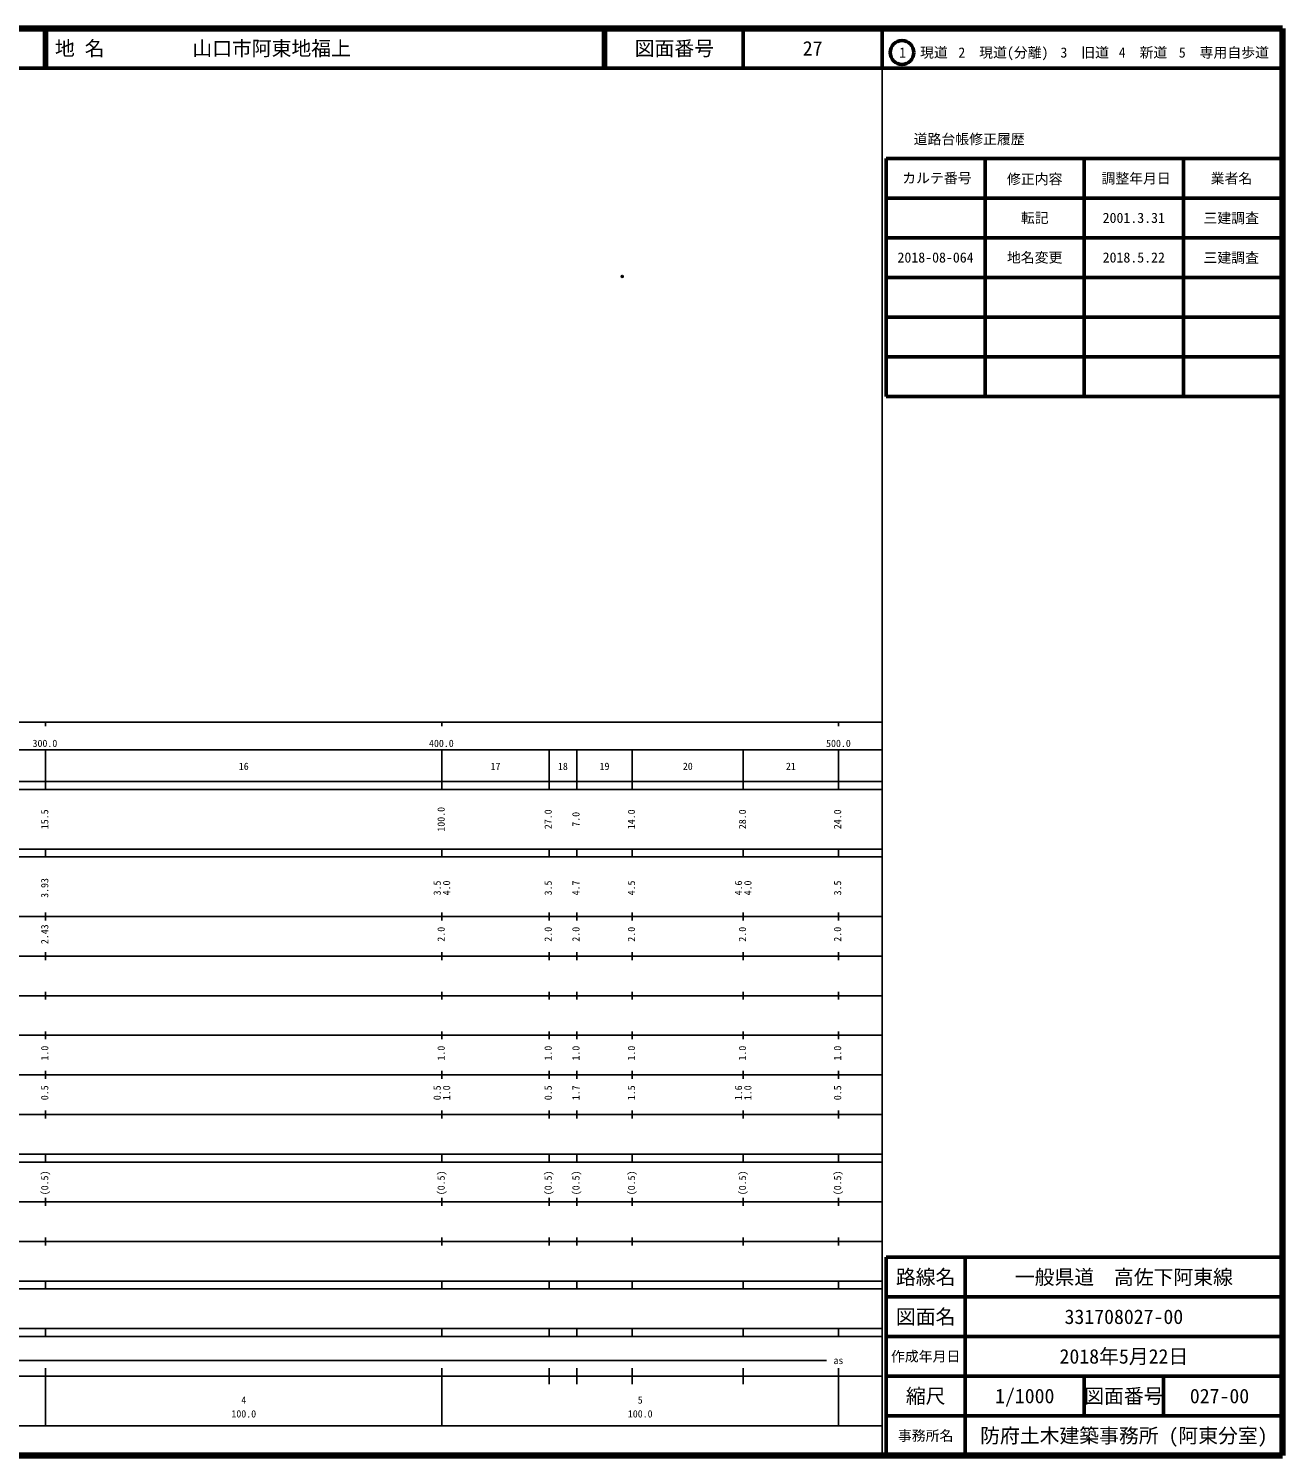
# Model space of a CAD drawing. Units: millimetres on the paper. Extents: x 40 to 680, y 20 to 380.
# Drawn here: x 363.7 to 680, y 20 to 380 of the extents above; entities that cross this region are included whole.
import ezdxf
from ezdxf.enums import TextEntityAlignment as Align

# ---------------------------------------------------------------- set-up
doc = ezdxf.new("R2010")
doc.units = ezdxf.units.MM
doc.header["$PDMODE"] = 32
doc.header["$PDSIZE"] = 0.5
doc.layers.add('M-OTRS', color=6, linetype='Continuous')
doc.layers.add('M-TTL-TXT', color=7, linetype='Continuous')
for name, color, linetype, lineweight in [('M-TTL', 2, 'Continuous', 140), ('M-TTL-BAND', 7, 'Continuous', 25), ('M-TTL-FRAM', 2, 'Continuous', 50), ('M-TTL-LINE', 7, 'Continuous', 50)]:
    doc.layers.add(name, color=color, linetype=linetype, lineweight=lineweight)
doc.styles.add('ＭＳ ゴシック', font='')
doc.styles.get('ＭＳ ゴシック').set_extended_font_data('MS Gothic')

msp = doc.modelspace()

# ---------------------------------------------------------------- linework, layer by layer
at = {"layer": 'M-OTRS'}
msp.add_point((513.486, 317.472), dxfattribs=at)
at = {"layer": 'M-TTL'}
for p, q in [((680, 380), (40, 380)), ((680, 20), (680, 380)), ((40, 20), (680, 20))]:
    msp.add_line(p, q, dxfattribs=at)
at = {"layer": 'M-TTL-BAND'}
for p, q in [((579, 20), (579, 370)), ((40, 205), (579, 205)), ((368, 205), (368, 204)), ((468, 205), (468, 204)), ((568, 205), (568, 204)), ((68, 198), (579, 198)), ((368, 188), (368, 198)), ((468, 188), (468, 198)), ((495, 188), (495, 198)), ((502, 188), (502, 198)), ((516, 188), (516, 198)), ((544, 188), (544, 198)), ((568, 188), (568, 198)), ((40, 190), (579, 190)), ((40, 188), (579, 188)), ((40, 173), (579, 173)), ((368, 171), (368, 173)), ((468, 171), (468, 173)), ((495, 171), (495, 173)), ((502, 171), (502, 173)), ((516, 171), (516, 173)), ((544, 171), (544, 173)), ((568, 171), (568, 173)), ((40, 171), (579, 171)), ((40, 156), (579, 156)), ((368, 155), (368, 157)), ((468, 155), (468, 157)), ((495, 155), (495, 157)), ((502, 155), (502, 157)), ((516, 155), (516, 157)), ((544, 155), (544, 157)), ((568, 155), (568, 157)), ((46, 146), (579, 146)), ((368, 145), (368, 147)), ((468, 145), (468, 147)), ((495, 145), (495, 147)), ((502, 145), (502, 147)), ((516, 145), (516, 147)), ((544, 145), (544, 147)), ((568, 145), (568, 147)), ((368, 135), (368, 137)), ((468, 135), (468, 137)), ((495, 135), (495, 137)), ((502, 135), (502, 137)), ((516, 135), (516, 137)), ((544, 135), (544, 137)), ((568, 135), (568, 137)), ((52, 136), (579, 136)), ((46, 126), (579, 126)), ((368, 125), (368, 127)), ((468, 125), (468, 127)), ((495, 125), (495, 127)), ((502, 125), (502, 127)), ((516, 125), (516, 127)), ((544, 125), (544, 127)), ((568, 125), (568, 127)), ((52, 116), (579, 116)), ((368, 115), (368, 117)), ((468, 115), (468, 117)), ((495, 115), (495, 117)), ((502, 115), (502, 117)), ((516, 115), (516, 117)), ((544, 115), (544, 117)), ((568, 115), (568, 117)), ((46, 106), (579, 106)), ((368, 105), (368, 107)), ((468, 105), (468, 107)), ((495, 105), (495, 107)), ((502, 105), (502, 107)), ((516, 105), (516, 107)), ((544, 105), (544, 107)), ((568, 105), (568, 107)), ((40, 96), (579, 96)), ((40, 94), (579, 94)), ((368, 94), (368, 96)), ((468, 94), (468, 96)), ((495, 94), (495, 96)), ((502, 94), (502, 96)), ((516, 94), (516, 96)), ((544, 94), (544, 96)), ((568, 94), (568, 96)), ((49, 84), (579, 84)), ((368, 83), (368, 85)), ((468, 83), (468, 85)), ((495, 83), (495, 85)), ((502, 83), (502, 85)), ((516, 83), (516, 85)), ((544, 83), (544, 85)), ((568, 83), (568, 85)), ((40, 74), (579, 74)), ((368, 73), (368, 75)), ((468, 73), (468, 75)), ((495, 73), (495, 75)), ((502, 73), (502, 75)), ((516, 73), (516, 75)), ((544, 73), (544, 75)), ((568, 73), (568, 75)), ((40, 64), (579, 64)), ((40, 62), (579, 62)), ((368, 62), (368, 64)), ((468, 62), (468, 64)), ((495, 62), (495, 64)), ((502, 62), (502, 64)), ((516, 62), (516, 64)), ((544, 62), (544, 64)), ((568, 62), (568, 64)), ((40, 52), (579, 52)), ((368, 50), (368, 52)), ((468, 50), (468, 52)), ((495, 50), (495, 52)), ((502, 50), (502, 52)), ((516, 50), (516, 52)), ((544, 50), (544, 52)), ((568, 50), (568, 52)), ((40, 50), (579, 50)), ((71, 44), (565, 44)), ((40, 40), (579, 40)), ((368, 27.5), (368, 42)), ((468, 27.5), (468, 42)), ((495, 38), (495, 42)), ((502, 38), (502, 42)), ((516, 38), (516, 42)), ((544, 38), (544, 42)), ((568, 27.5), (568, 42)), ((68, 27.5), (579, 27.5))]:
    msp.add_line(p, q, dxfattribs=at)
at = {"layer": 'M-TTL-FRAM'}
for p, q in [((580, 347.197), (580, 287.197)), ((580, 347.197), (680, 347.197)), ((580, 287.197), (680, 287.197)), ((680, 70), (580, 70)), ((580, 70), (580, 20))]:
    msp.add_line(p, q, dxfattribs=at)
at = {"layer": 'M-TTL-LINE'}
for p, q in [((367.75, 380), (367.75, 370)), ((368.25, 380), (368.25, 370)), ((508.747, 380), (508.747, 370)), ((509.247, 380), (509.247, 370)), ((543.997, 380), (543.997, 370)), ((579, 380), (579, 370)), ((40, 370), (680, 370)), ((605, 347.197), (605, 287.197)), ((630, 347.197), (630, 287.197)), ((655, 347.197), (655, 287.197)), ((580, 337.197), (680, 337.197)), ((580, 327.197), (680, 327.197)), ((580, 317.197), (680, 317.197)), ((580, 307.197), (680, 307.197)), ((580, 297.197), (680, 297.197)), ((600, 70), (600, 20)), ((680, 60), (580, 60)), ((680, 50), (580, 50)), ((680, 40), (580, 40)), ((630, 40), (630, 30)), ((650, 40), (650, 30)), ((680, 30), (580, 30))]:
    msp.add_line(p, q, dxfattribs=at)
msp.add_circle((584.031, 373.958), 3, dxfattribs=at)

# ---------------------------------------------------------------- texts
at = {"layer": 'M-TTL-BAND', "style": 'ＭＳ ゴシック'}
for s, p in [('300.0', (367.844, 198.195)), ('400.0', (467.844, 198.195)), ('500.0', (568, 198.195)), ('16', (418, 192.405)), ('17', (481.5, 192.405)), ('18', (498.5, 192.405)), ('19', (509, 192.405)), ('20', (530, 192.405)), ('21', (556, 192.405)), ('as', (568, 42.5)), ('4', (418, 32.523)), ('5', (518, 32.523)), ('100.0', (418, 29.033)), ('100.0', (518, 29.033))]:
    msp.add_text(s, height=1.833, dxfattribs=at).set_placement(p, align=Align.BOTTOM_CENTER)
for s, p in [('15.5', (369.242, 180.5)), ('100.0', (469.242, 180.5)), ('27.0', (496.242, 180.5)), ('7.0', (503.242, 180.5)), ('14.0', (517.242, 180.5)), ('28.0', (545.242, 180.5)), ('24.0', (569.242, 180.5)), ('3.93', (369.242, 163.174)), ('3.5', (468.242, 163.174)), ('4.0', (470.612, 163.174)), ('3.5', (496.242, 163.174)), ('4.7', (503.242, 163.174)), ('4.5', (517.242, 163.174)), ('4.6', (544.242, 163.174)), ('4.0', (546.612, 163.174)), ('3.5', (569.242, 163.174)), ('2.43', (369.242, 151.5)), ('2.0', (469.242, 151.5)), ('2.0', (496.242, 151.5)), ('2.0', (503.242, 151.5)), ('2.0', (517.242, 151.5)), ('2.0', (545.242, 151.5)), ('2.0', (569.242, 151.5)), ('1.0', (369.242, 121.5)), ('1.0', (469.242, 121.5)), ('1.0', (496.242, 121.5)), ('1.0', (503.242, 121.5)), ('1.0', (517.242, 121.5)), ('1.0', (545.242, 121.5)), ('1.0', (569.242, 121.5)), ('0.5', (369.242, 111.5)), ('0.5', (468.242, 111.5)), ('1.0', (470.612, 111.5)), ('0.5', (496.242, 111.5)), ('1.7', (503.242, 111.5)), ('1.5', (517.242, 111.5)), ('1.6', (544.242, 111.5)), ('1.0', (546.612, 111.5)), ('0.5', (569.242, 111.5)), ('(0.5)', (369.242, 88.764)), ('(0.5)', (469.242, 88.764)), ('(0.5)', (496.242, 88.764)), ('(0.5)', (503.242, 88.764)), ('(0.5)', (517.242, 88.764)), ('(0.5)', (545.242, 88.764)), ('(0.5)', (569.242, 88.764))]:
    msp.add_text(s, height=1.833, rotation=90, dxfattribs=at).set_placement(p, align=Align.BOTTOM_CENTER)
at = {"layer": 'M-TTL-TXT', "style": 'ＭＳ ゴシック'}
for s, p in [('地 名', (370.38, 375)), ('山口市阿東地福上', (405.024, 375))]:
    msp.add_text(s, height=3.666, dxfattribs=at).set_placement(p, align=Align.MIDDLE_LEFT)
for s, height, p in [('図面番号', 3.666, (526.622, 375)), ('27', 3.666, (561.497, 375)), ('1\u3000現道', 2.566, (589.448, 373.958)), ('2\u3000現道(分離)', 2.566, (609.619, 373.958)), ('3\u3000旧道', 2.566, (630.121, 373.958)), ('4\u3000新道', 2.566, (644.824, 373.958)), ('5\u3000専用自歩道', 2.566, (665.228, 373.958)), ('道路台帳修正履歴', 2.566, (600.968, 352.113)), ('カルテ番号', 2.566, (592.839, 342.277)), ('修正内容', 2.566, (617.509, 342.023)), ('調整年月日', 2.566, (643.089, 342.197)), ('業者名', 2.566, (667.134, 342.197)), ('転記', 2.566, (617.5, 332.245)), ('2001.3.31', 2.566, (642.5, 332.245)), ('三建調査', 2.566, (667.077, 332.189)), ('2018-08-064', 2.566, (592.5, 322.245)), ('地名変更', 2.566, (617.5, 322.245)), ('2018.5.22', 2.566, (642.5, 322.245)), ('三建調査', 2.566, (667.077, 322.189)), ('路線名', 3.666, (590, 65)), ('路線名', 3.666, (590, 65)), ('一般県道\u3000高佐下阿東線', 3.666, (640, 65)), ('図面名', 3.666, (590, 55)), ('図面名', 3.666, (590, 55)), ('331708027-00', 3.666, (640, 55)), ('2018年5月22日', 3.666, (640, 45)), ('作成年月日', 2.566, (590, 45)), ('作成年月日', 2.566, (590, 45)), ('縮尺', 3.666, (590, 35)), ('縮尺', 3.666, (590, 35)), ('1/1000', 3.666, (615, 35)), ('図面番号', 3.666, (640, 35)), ('図面番号', 3.666, (640, 35)), ('027-00', 3.666, (664.125, 35)), ('事務所名', 2.566, (590, 25)), ('事務所名', 2.566, (590, 25)), ('防府土木建築事務所 (阿東分室)', 3.666, (640, 25))]:
    msp.add_text(s, height=height, dxfattribs=at).set_placement(p, align=Align.MIDDLE_CENTER)

doc.saveas('drawing.dxf')
